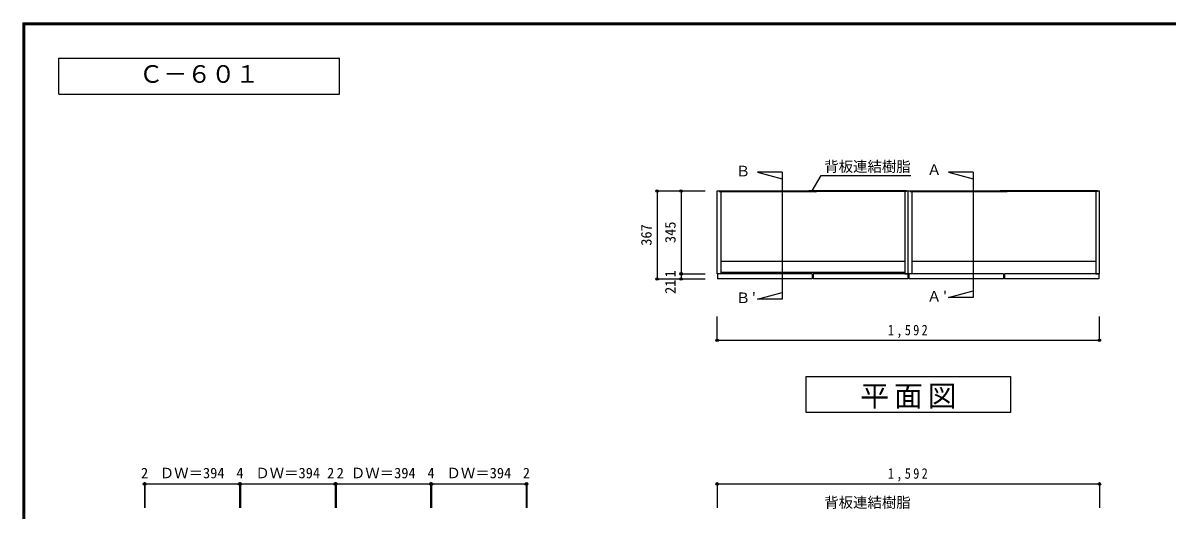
# Model space of a CAD drawing. Units: millimetres at full size, sheet at 1:20. Extents: x -3893 to 3907, y -2871 to 2783.
# Drawn here: x -3893 to 872, y 753 to 2783 of the extents above; entities that cross this region are included whole.
import ezdxf
from ezdxf.enums import TextEntityAlignment as Align

# ---------------------------------------------------------------- set-up
doc = ezdxf.new("R2010")
doc.units = ezdxf.units.MM
doc.header["$LTSCALE"] = 20
doc.header["$PDMODE"] = 32
doc.header["$PDSIZE"] = 10
for name, color, linetype in [('0-1_本体', 2, 'Continuous'), ('0-2_扉', 2, 'Continuous'), ('0-4_棚', 3, 'Continuous'), ('0-7_', 7, 'Continuous'), ('0-A_文字', 7, 'Continuous'), ('0-B_寸法', 7, 'Continuous'), ('F-1_枠', 6, 'Continuous')]:
    doc.layers.add(name, color=color, linetype=linetype)
doc.styles.add('ＭＳ ゴシック', font='')
doc.styles.get('ＭＳ ゴシック').set_extended_font_data('MS Gothic')

msp = doc.modelspace()

# ---------------------------------------------------------------- linework, layer by layer
at = {"layer": '0-1_本体', "color": 7}
for p, q in [((-994.18, 2083.06), (-609.68, 2083.06)), ((-214.18, 2083.06), (-598.68, 2083.06)), ((-198.18, 2083.06), (186.32, 2083.06)), ((581.82, 2083.06), (197.32, 2083.06))]:
    msp.add_line(p, q, dxfattribs=at)
at = {"layer": '0-1_本体'}
for p, q in [((-994.18, 2081.56), (-609.68, 2081.56)), ((-987.18, 2080.06), (-987.18, 1738.06)), ((-214.18, 2081.56), (-598.68, 2081.56)), ((-221.18, 2080.06), (-221.18, 1738.06)), ((-214.18, 2083.06), (-206.18, 2083.06)), ((-198.18, 2081.56), (186.32, 2081.56)), ((-191.18, 2080.06), (-191.18, 1738.06)), ((581.82, 2081.56), (197.32, 2081.56)), ((574.82, 2080.06), (574.82, 1738.06)), ((581.82, 2083.06), (589.82, 2083.06)), ((589.82, 1738.06), (589.82, 2083.06)), ((-191.18, 1738.06), (-206.18, 1738.06)), ((574.82, 1738.06), (589.82, 1738.06))]:
    msp.add_line(p, q, dxfattribs=at)
for points in [[(-987.18, 1738.06), (-1002.18, 1738.06), (-1002.18, 2083.06)], [(-1002.18, 2083.06), (-994.18, 2083.06), (-994.18, 2080.06), (-609.68, 2080.06)], [(-214.18, 2083.06), (-214.18, 2080.06), (-598.68, 2080.06)], [(-221.18, 1738.06), (-206.18, 1738.06), (-206.18, 2083.06)], [(-206.18, 2083.06), (-198.18, 2083.06), (-198.18, 2080.06), (186.32, 2080.06)], [(581.82, 2083.06), (581.82, 2080.06), (197.32, 2080.06)]]:
    msp.add_lwpolyline(points, dxfattribs=at)
at = {"layer": '0-2_扉'}
for p, q in [((-606.18, 1716.06), (-1000.18, 1716.06)), ((-606.18, 1737.06), (-606.18, 1716.06)), ((-208.18, 1737.06), (-602.18, 1737.06)), ((-602.18, 1737.06), (-602.18, 1716.06)), ((-208.18, 1716.06), (-602.18, 1716.06)), ((-208.18, 1737.06), (-208.18, 1716.06)), ((189.82, 1716.06), (-204.18, 1716.06)), ((189.82, 1737.06), (189.82, 1716.06)), ((587.82, 1737.06), (193.82, 1737.06)), ((193.82, 1737.06), (193.82, 1716.06)), ((587.82, 1716.06), (193.82, 1716.06)), ((587.82, 1737.06), (587.82, 1716.06))]:
    msp.add_line(p, q, dxfattribs=at)
for points in [[(-606.18, 1737.06), (-1000.18, 1737.06), (-1000.18, 1716.06)], [(189.82, 1737.06), (-204.18, 1737.06), (-204.18, 1716.06)]]:
    msp.add_lwpolyline(points, dxfattribs=at)
at = {"layer": '0-4_棚'}
for p, q in [((-987.18, 1790.06), (-221.18, 1790.06)), ((-191.18, 1790.06), (574.82, 1790.06)), ((-987.18, 1745.06), (-221.18, 1745.06))]:
    msp.add_line(p, q, dxfattribs=at)
at = {"layer": '0-7_'}
for p, q in [((-620.18, 2083.56), (-620.18, 2083.06)), ((-620.18, 2083.06), (-609.68, 2083.06)), ((-588.68, 2084.06), (-619.68, 2084.06)), ((-618.18, 2080.06), (-609.68, 2080.06)), ((-618.18, 2079.56), (-618.18, 2080.06)), ((-590.68, 2079.06), (-617.68, 2079.06)), ((-609.68, 2080.06), (-609.68, 2083.06)), ((-608.68, 2083.06), (-599.68, 2083.06)), ((-608.68, 2080.06), (-608.68, 2083.06)), ((-608.68, 2080.06), (-599.68, 2080.06)), ((-599.68, 2080.06), (-599.68, 2083.06)), ((-598.68, 2080.06), (-598.68, 2083.06)), ((-598.68, 2083.06), (-588.18, 2083.06)), ((-598.68, 2080.06), (-590.18, 2080.06)), ((-590.18, 2079.56), (-590.18, 2080.06)), ((-588.18, 2083.56), (-588.18, 2083.06)), ((175.82, 2083.56), (175.82, 2083.06)), ((175.82, 2083.06), (186.32, 2083.06)), ((207.32, 2084.06), (176.32, 2084.06)), ((177.82, 2080.06), (186.32, 2080.06)), ((177.82, 2079.56), (177.82, 2080.06)), ((205.32, 2079.06), (178.32, 2079.06)), ((186.32, 2080.06), (186.32, 2083.06)), ((187.32, 2083.06), (196.32, 2083.06)), ((187.32, 2080.06), (187.32, 2083.06)), ((187.32, 2080.06), (196.32, 2080.06)), ((196.32, 2080.06), (196.32, 2083.06)), ((197.32, 2080.06), (197.32, 2083.06)), ((197.32, 2083.06), (207.82, 2083.06)), ((197.32, 2080.06), (205.82, 2080.06)), ((205.82, 2079.56), (205.82, 2080.06)), ((207.82, 2083.56), (207.82, 2083.06))]:
    msp.add_line(p, q, dxfattribs=at)
for centre, start, end in [((-619.68, 2083.56), 90, 180), ((-617.68, 2079.56), 180, 270), ((-590.68, 2079.56), 270, 0), ((-588.68, 2083.56), 0, 90), ((176.32, 2083.56), 90, 180), ((178.32, 2079.56), 180, 270), ((205.32, 2079.56), 270, 0), ((207.32, 2083.56), 0, 90)]:
    msp.add_arc(centre, 0.5, start, end, dxfattribs=at)
at = {"layer": '0-A_文字'}
for p, q in [((-731.55, 2160.63), (-731.55, 1632.5)), ((-38.41, 2160.63), (64.45, 2133.06)), ((64.45, 2160.63), (-38.41, 2160.63)), ((64.45, 2160.63), (64.45, 1638.5)), ((-834.41, 1632.5), (-731.55, 1660.06)), ((-731.55, 1632.5), (-834.41, 1632.5)), ((-38.41, 1638.5), (64.45, 1666.06)), ((64.45, 1638.5), (-38.41, 1638.5)), ((-631.18, 1160.06), (-631.18, 1310.06)), ((-631.18, 1310.06), (218.82, 1310.06)), ((218.82, 1310.06), (218.82, 1160.06)), ((218.82, 1160.06), (-631.18, 1160.06))]:
    msp.add_line(p, q, dxfattribs=at)
for points in [[(-3743.33, 2486.67), (-3743.33, 2636.67), (-2574.63, 2636.67)], [(-3743.33, 2486.67), (-2574.63, 2486.67), (-2574.63, 2636.67)], [(-731.55, 2160.63), (-834.41, 2160.63), (-731.55, 2133.06)], [(-606.2, 2083.58), (-569.33, 2147.43), (-196.2, 2147.43)]]:
    msp.add_lwpolyline(points, dxfattribs=at)
at = {"layer": '0-B_寸法', "color": 4}
for p, q in [((-1252.18, 2083.06), (-1052.18, 2083.06)), ((-1252.18, 2083.06), (-1252.18, 1716.06)), ((-1152.18, 2083.06), (-1152.18, 1716.06)), ((-1252.18, 1716.06), (-1052.18, 1716.06)), ((-1152.18, 1738.06), (-1052.18, 1738.06)), ((-1152.18, 1737.06), (-1052.18, 1737.06)), ((-1002.18, 1460.06), (-1002.18, 1560.06)), ((589.82, 1460.06), (589.82, 1560.06)), ((589.82, 1460.06), (-1002.18, 1460.06)), ((-3387.48, 862.33), (-3387.48, 762.33)), ((-3387.48, 862.33), (-3385.48, 862.33)), ((-3385.48, 862.33), (-2991.48, 862.33)), ((-3385.48, 862.33), (-3385.48, 762.33)), ((-2991.48, 862.33), (-2987.48, 862.33)), ((-2991.48, 862.33), (-2991.48, 762.33)), ((-2987.48, 862.33), (-2593.48, 862.33)), ((-2987.48, 862.33), (-2987.48, 762.33)), ((-2593.48, 862.33), (-2591.48, 862.33)), ((-2593.48, 862.33), (-2593.48, 762.33)), ((-2591.48, 862.33), (-2591.48, 762.33)), ((-2591.48, 862.33), (-2589.48, 862.33)), ((-2589.48, 862.33), (-2195.48, 862.33)), ((-2589.48, 862.33), (-2589.48, 762.33)), ((-2195.48, 862.33), (-2191.48, 862.33)), ((-2195.48, 862.33), (-2195.48, 762.33)), ((-2191.48, 862.33), (-1797.48, 862.33)), ((-2191.48, 862.33), (-2191.48, 762.33)), ((-1797.48, 862.33), (-1795.48, 862.33)), ((-1797.48, 862.33), (-1797.48, 762.33)), ((-1795.48, 862.33), (-1795.48, 762.33)), ((-1002.18, 862.33), (589.82, 862.33)), ((-1002.18, 862.33), (-1002.18, 762.33)), ((589.82, 862.33), (589.82, 762.33))]:
    msp.add_line(p, q, dxfattribs=at)
at = {"layer": '0-B_寸法'}
for p in [(-1252.18, 2083.06), (-1152.18, 2083.06), (-1252.18, 1716.06), (-1152.18, 1738.06), (-1152.18, 1737.06), (-1152.18, 1716.06), (-1002.18, 1460.06), (589.82, 1460.06), (-3387.48, 862.33), (-3385.48, 862.33), (-2991.48, 862.33), (-2987.48, 862.33), (-2593.48, 862.33), (-2591.48, 862.33), (-2589.48, 862.33), (-2195.48, 862.33), (-2191.48, 862.33), (-1797.48, 862.33), (-1795.48, 862.33), (-1002.18, 862.33), (589.82, 862.33)]:
    msp.add_point(p, dxfattribs=at)
at = {"layer": 'F-1_枠'}
for p, q in [((-3893.39, 2783.33), (-3893.39, -2803.33)), ((-3893.39, 2783.33), (3906.61, 2783.33)), ((-3893.39, 2780), (3906.61, 2780)), ((-3893.39, 2776.67), (3906.61, 2776.67)), ((-3890.05, 2783.33), (-3890.05, -2803.33)), ((-3886.72, 2783.33), (-3886.72, -2803.33))]:
    msp.add_line(p, q, dxfattribs=at)

# ---------------------------------------------------------------- texts
at = {"layer": '0-A_文字', "style": 'ＭＳ ゴシック'}
for s, height, p in [('Ｃ－６０１', 73.31, (-3408.98, 2511.67)), ('背板連結樹脂', 43.99, (-556.2, 2149.56)), ('Ａ ', 43.99, (-128.41, 2136.63)), ('Ｂ ', 43.99, (-924.41, 2130.63)), ("Ａ'", 43.99, (-128.41, 1608.5)), ("Ｂ'", 43.99, (-924.41, 1602.5)), ('背板連結樹脂', 43.99, (-556.2, 749.76))]:
    msp.add_text(s, height=height, dxfattribs=at).set_placement(p, align=Align.BOTTOM_LEFT)
at = {"layer": '0-A_文字', "insert": (-406.18, 1175.06), "char_height": 87.98, "attachment_point": 7, "style": 'ＭＳ ゴシック'}
msp.add_mtext('\\T1.17;平面図', dxfattribs=at)
at = {"layer": '0-B_寸法', "style": 'ＭＳ ゴシック'}
for s, p in [('367', (-1262.18, 1854.56)), ('345', (-1162.18, 1865.56)), ('1', (-1162.18, 1722.56)), ('21', (-1162.18, 1653.65))]:
    msp.add_text(s, height=43.99, rotation=90, dxfattribs=at).set_placement(p, align=Align.BOTTOM_LEFT)
for s, p in [('2', (-3401.48, 872.33)), ('ＤＷ＝394', (-3323.48, 872.33)), ('4', (-3004.48, 872.33)), ('ＤＷ＝394', (-2925.48, 872.33)), ('2', (-2626.48, 872.33)), ('2', (-2586.48, 872.33)), ('ＤＷ＝394', (-2527.48, 872.33)), ('4', (-2208.48, 872.33)), ('ＤＷ＝394', (-2129.48, 872.33)), ('2', (-1811.48, 872.33))]:
    msp.add_text(s, height=43.99, dxfattribs=at).set_placement(p, align=Align.BOTTOM_LEFT)
at = {"layer": '0-B_寸法', "char_height": 43.99, "attachment_point": 7, "style": 'ＭＳ ゴシック'}
for insert in [(-291.18, 1470.06), (-291.18, 872.33)]:
    msp.add_mtext('\\T1.38;\\W0.85;1,592', dxfattribs=dict(at, insert=insert))

doc.saveas('drawing.dxf')
